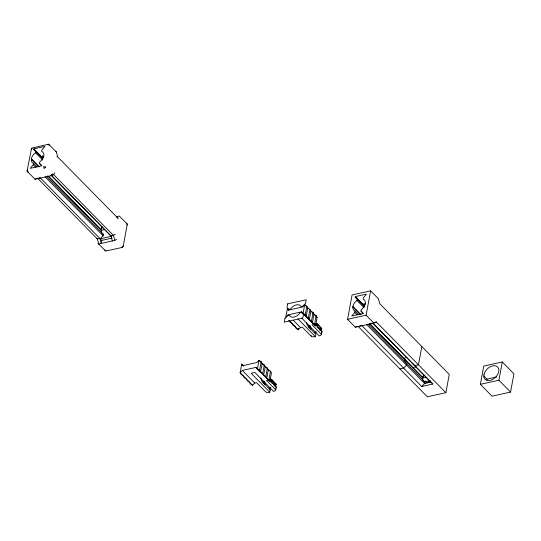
<?xml version="1.0" encoding="UTF-8"?>
<svg xmlns="http://www.w3.org/2000/svg" width="541" height="541" viewBox="0 0 541 541"><rect width="100%" height="100%" fill="white"/><g stroke="black" fill="none" stroke-linecap="round" stroke-linejoin="round"><path stroke-width="0.81" d="M269.668 380.032L276.309 387.133A5.173 2.813 10.5 0 1 275.741 388.12M315.89 325.053L321.983 331.592A5.173 2.813 10.5 0 1 321.685 332.275M41.792 165.796L39.425 163.389L39.689 161.962A7.385 4.889 -44.5 0 0 43.253 157.627L43.76 156.004A7.385 4.889 -44.5 0 0 41.643 151.412L41.907 149.985L44.944 146.395L33.819 148.856L33.704 149.465L35.726 151.358L35.463 152.778A7.385 4.889 -44.5 0 0 31.398 158.736L31.317 160.271A7.385 4.889 -44.5 0 0 33.508 163.328L37.004 166.885M54.763 172.782L53.627 174.601L51.152 175.142L111.331 236.336L100.207 238.797L103.128 235.815L103.392 234.388L101.539 232.664L101.282 229.797A7.385 4.889 -44.5 0 1 102.337 227.092M363.309 313.489L360.948 311.095L361.212 309.668A7.385 4.889 -44.5 0 0 364.776 305.334L365.283 303.711A7.385 4.889 -44.5 0 0 363.167 299.119L363.43 297.692L366.473 294.101L355.342 296.563L355.234 297.171L357.256 299.065L356.986 300.485A7.385 4.889 -44.5 0 0 352.921 306.443L352.84 307.978A7.385 4.889 -44.5 0 0 355.031 311.034L358.527 314.591M423.529 381.128A7.432 4.287 -43.1 0 1 422.656 378.971L422.805 377.503A7.385 4.889 -44.5 0 1 423.86 374.798M486.927 379.782L486.968 379.126L483.857 375.968M276.329 386.808L275.754 389.919A5.173 2.813 10.5 0 1 273.489 391.407L254.858 372.458L251.146 373.276L269.783 392.225L270.236 389.791L261.695 381.107L260.809 377.895M321.996 331.268L321.422 334.385A5.173 2.813 10.5 0 1 319.163 335.866L301.689 318.101M263.224 381.107L263.027 382.142L264.826 384.523L265.225 383.975L264.542 381.648M275.241 386.247L276.093 384.029L271.433 379.295L269.986 378.977M315.653 323.444L317.107 323.755L321.604 328.732L320.914 330.707M317.107 323.755L321.767 328.488L321.51 329.888L320.272 330.531M308.593 327.231L308.925 325.391L308.701 326.608L310.493 328.982L310.892 328.434L310.209 326.108M116.802 217.124L118.134 218.395L57.698 156.944L56.325 151.926L48.643 144.204L31.574 148.187L27.05 171.172L35.05 179.227L51.118 175.669L53.627 174.601L113.414 235.396L114.793 240.414L98.719 243.971L98.036 243.349L105.711 251.071L121.779 247.521L122.78 247.088L123.24 246.027L127.304 224.102L119.304 216.048L116.836 216.596M39.425 163.389L41.447 165.276L41.332 165.884L30.208 168.346L33.244 164.755L33.508 163.328M101.694 227.565L101.167 230.405L104.501 229.668M37.518 178.679L40.027 177.604L101.755 240.373L101.194 243.423L99.814 238.398L97.346 238.946L96.656 238.331M269.783 392.225A5.173 2.813 10.5 0 1 265.929 392.097L256.596 382.649L254.743 383.055L252.552 385.293L250.382 383.853L249.448 382.135L247.278 380.695L246.338 378.977L244.167 377.537L243.234 375.819L241.063 374.379L240.13 372.661L242.321 370.423L255.92 367.413L269.858 381.466L268.924 379.748L266.754 378.308L265.814 376.59L263.643 375.15L262.71 373.432L260.539 371.992L259.606 370.274L257.435 368.834L259.011 360.306L261.181 361.746L262.121 363.464L264.292 364.905L265.225 366.622L267.396 368.063L268.329 369.78L270.5 371.221L271.44 372.938L269.858 381.466L268.343 380.046L266.49 380.458L275.761 389.892M259.606 370.274L261.181 361.746M260.539 371.992L262.121 363.464M262.71 373.432L264.292 364.905M263.643 375.15L265.225 366.622M265.814 376.59L267.396 368.063M265.11 384.583L265.225 383.975L263.629 381.324L263.027 382.142M266.754 378.308L268.329 369.78M268.924 379.748L270.5 371.221M269.147 388.681L269.682 387.478M271.122 379.187L270.486 381.878M271.433 379.295L272.563 380.641L271.481 383.028M276.093 384.029L275.836 385.429L274.605 386.071M298.483 328.333L298.219 329.76L296.049 328.313L295.115 326.595L292.945 325.155L292.012 323.437L289.841 321.996L288.901 320.279L298.219 329.76L300.417 327.521L302.27 327.109L311.596 336.556A5.173 2.813 10.5 0 0 315.45 336.691L315.903 334.25L307.362 325.567L306.483 322.355M301.587 311.88L315.525 325.925L314.591 324.215L312.421 322.767L311.488 321.056L309.317 319.609L308.384 317.898L306.206 316.451L305.273 314.74L306.855 306.213L304.684 304.766L302.493 307.004L288.894 310.013L287.379 308.6L285.797 317.121L287.988 314.889L301.587 311.88L315.525 325.925L317.107 317.398L316.174 315.687L314.003 314.24L313.07 312.529L310.892 311.082L309.959 309.371L307.788 307.924L306.855 306.213M306.206 316.451L307.788 307.924M308.384 317.898L309.959 309.371M309.317 319.609L310.892 311.082L317.107 317.398M311.488 321.056L313.07 312.529M310.784 329.043L310.892 328.434L309.296 325.783L309.986 325.337M312.421 322.767L314.003 314.24M314.591 324.215L316.174 315.687M314.815 333.148L315.349 331.937M318.493 325.574L316.566 324.864L316.796 323.646M318.23 325.1L317.154 327.488M445.879 392.698L376.387 322.03L373.878 323.105L355.336 327.204L347.572 319.312L352.09 294.946L370.632 290.848L378.396 298.74L379.768 303.758L449.267 374.426L445.879 392.698L427.343 396.796L358.433 326.73M360.948 311.095L362.97 312.982L362.855 313.591L351.731 316.052L354.768 312.461L355.031 311.034M373.878 323.105L366.115 315.207L370.632 290.848M421.838 346.538L418.45 364.803L414.744 365.628L412.722 363.735M423.082 376.015L422.69 378.112L426.842 377.199M367.846 324.066L424.529 381.703L424.266 383.123L430.447 381.757M431.035 382A5.91 3.219 10.5 0 1 429.513 381.73L429.784 380.262M480.374 384.333L483.762 366.061L502.305 361.956L513.95 373.804L510.562 392.069L492.019 396.174L480.374 384.333L498.917 380.228L510.562 392.069M498.917 380.228L502.305 361.956M126.844 225.164L127.304 224.102L126.296 223.156M51.118 175.669L52.261 173.85M272.454 383.684L273.597 382.102L272.563 380.641M318.128 328.144L319.264 326.561M308.701 326.608L309.296 325.783M31.114 149.248L32.088 148.254M121.779 247.521L123.24 246.027M319.034 328.685L320.15 327.542M273.361 384.225L274.483 383.082L273.597 382.102M421.73 386.504L424.651 383.522L430.832 382.156L432.854 384.042L421.73 386.504L361.55 325.31L359.048 326.385M319.454 329.496L320.975 328.299M273.787 385.036L275.308 383.84L275.93 384.272L274.733 385.293M115.199 234.226L113.414 235.396L110.939 235.937L112.318 240.961M114.793 240.414L116.572 239.25M319.772 330.152L321.672 328.962M48.643 144.204L47.642 144.63L49.657 145.144M35.05 179.227L37.552 178.151L97.346 238.946L98.719 243.971M355.336 327.204L357.216 326.399M370.172 323.924L372.052 323.119M314.93 332.539L316.519 331.978M269.256 388.073L270.845 387.518M43.97 156.227L41.583 156.755L33.819 148.856M101.755 240.373L112.088 238.087M365.493 303.934L363.112 304.461L355.342 296.563M314.01 324.512L312.157 324.918L321.435 334.352M347.572 319.312L366.115 315.207M374.899 322.362L376.387 322.03M399.914 368.908L403.62 368.09L406.541 365.107L406.805 363.68L404.959 361.956L404.695 359.089A7.385 4.889 -44.5 0 1 405.75 356.384M412.999 367.535L416.3 366.805M486.968 379.126L496.638 376.982M424.529 381.703L430.278 380.85M315.43 324.661L316.566 324.864M269.756 380.195L272.826 381.114M104.697 250.131L106.043 250.476M305.273 314.74L303.102 313.293L304.684 304.766L306.754 306.875M55.635 151.311L56.325 151.926M57.008 156.329L57.698 156.944M274.483 383.082L275.308 383.84M255.92 367.413L257.435 368.834M111.331 236.336L51.267 175.433M357.256 299.065L364.357 306.287M355.234 297.171L364.37 306.463M356.986 300.485L364.093 307.714M373.27 323.45L432.854 384.042M372.729 323.072L430.832 382.156M428.445 380.634L429.513 381.73M352.921 306.443L361.165 314.828M370.003 323.816L422.805 377.503M352.888 307.038L360.462 314.734M369.199 323.619L422.771 378.098M425.463 380.932L427.133 382.622M354.768 312.461L357.128 314.855M366.548 324.438L424.651 383.522M301.432 312.049L308.262 318.994M297.983 318.926L315.45 336.691M288.928 310.176L287.379 308.6L288.312 310.311M293.317 320.299L300.417 327.521M269.364 370.835L259.011 360.306L256.819 362.544L243.22 365.554L241.705 364.134L240.13 372.661L252.552 385.293M256.901 368.746L260.316 372.215M35.726 151.358L42.834 158.581M33.704 149.465L39.419 155.274M41.13 157.012L42.272 158.175M35.463 152.778L42.57 160.008M243.781 366.243L241.705 364.134L242.334 365.276M242.321 370.423L254.743 383.055M31.398 158.736L39.094 166.567M48.568 176.204L101.282 229.797M31.364 159.331L38.932 167.027M47.669 175.913L101.248 230.392M46.323 176.359L103.392 234.388M33.244 164.755L35.611 167.162M45.092 176.799L103.128 235.815M311.109 335.555L311.542 336.543M363.958 303.46L364.742 306.328M42.428 155.747L43.023 157.904M270.236 389.791A5.173 2.813 10.5 0 1 269.648 389.892M483.925 374.785L483.823 376.624A8.866 5.863 -44.5 0 0 489.984 380.451A8.866 5.863 -44.5 0 0 498.153 373.452L498.755 371.505A8.866 5.863 -44.5 0 0 492.695 365.838A8.866 5.863 -44.5 0 0 483.925 374.785M284.951 318.48L284.275 322.132L302.818 318.027L303.494 314.375L301.472 312.488L300.032 312.806A7.385 4.889 -44.5 0 1 295.751 316.471L294.115 317.04A7.385 4.889 -44.5 0 1 289.327 315.173L287.88 315.498L284.951 318.48M287.663 303.859L286.987 307.518L289.009 309.405L290.449 309.087A7.385 4.889 -44.5 0 1 296.367 304.853L297.929 304.711A7.385 4.889 -44.5 0 1 301.154 306.713L302.602 306.395L305.53 303.413L306.206 299.761L287.663 303.859M27.51 170.111L27.05 171.172L28.058 172.119L27.51 170.111M45.593 167.074L44.132 168.562L43.578 166.554L45.593 167.074"/></g></svg>
